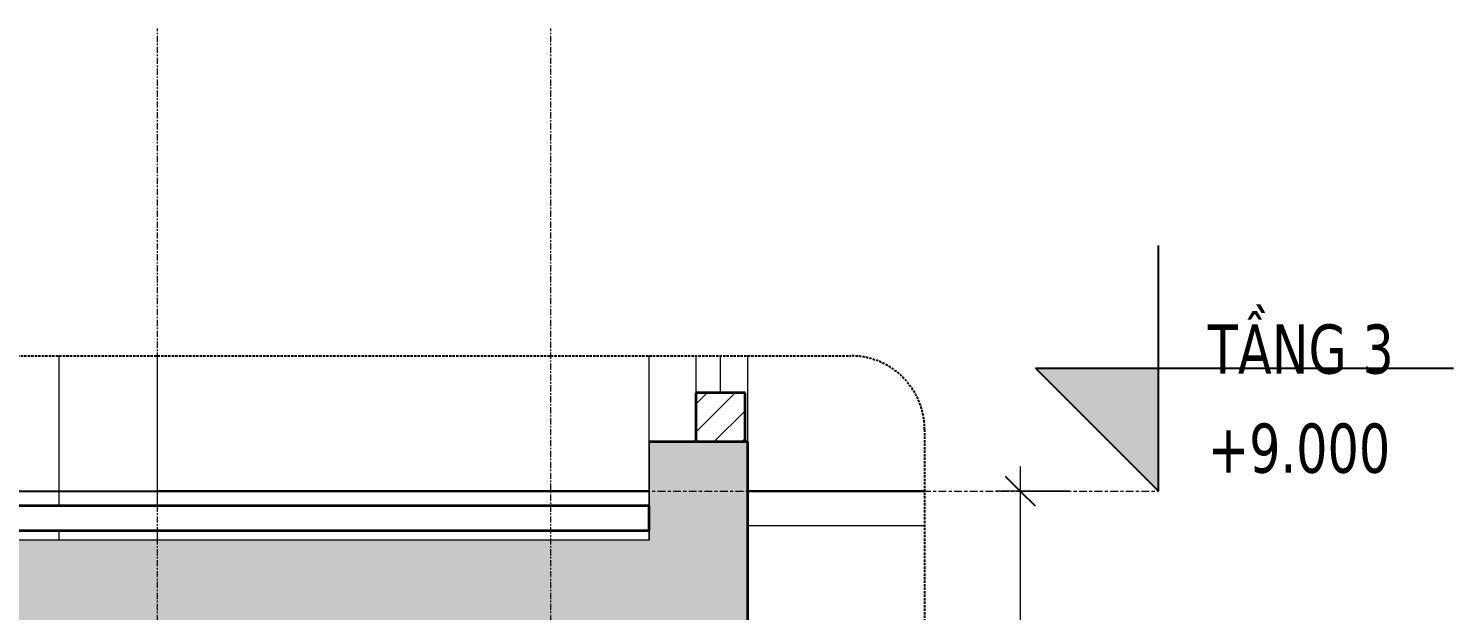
# Model space of a CAD drawing. Header units: millimetres. Extents: x 41758 to 237109, y 3795 to 78637.
# Drawn here: x 67020 to 69918, y 8757 to 9941 of the extents above; entities that cross this region are included whole.
import ezdxf

# ---------------------------------------------------------------- set-up
doc = ezdxf.new("R2010")
doc.units = ezdxf.units.MM
for name, pattern in [('Centre', [31.75, 6.35, -4.7625, 15.875, -4.7625]), ('Grid Line', [22.225, 12.7, -3.175, 3.175, -3.175]), ('Hidden', [7.14375, 4.7625, -2.38125]), ('IMPORT-CENTER _2_', [40.64, 25.4, -5.08, 5.08, -5.08])]:
    doc.linetypes.add(name, pattern=pattern)
for name, color, linetype, lineweight in [('0-4', 90, 'Continuous', 5), ('A-ANNO-DIMS', 211, 'Continuous', 9), ('A-ANNO-DIMS-50', 211, 'Continuous', 9), ('A-DETL-GENF', 92, 'Continuous', 18), ('A-DETL-GENF-4', 9, 'Continuous', 18), ('A-DETL-GENF-5', 92, 'Hidden', 25), ('A-DETL-MEDM', 33, 'Continuous', 35), ('A-DETL-THIN', 151, 'Continuous', 18), ('A-FLOR-FNSH-1', 250, 'Continuous', 35), ('A-FLOR-HRAL', 11, 'Continuous', 18), ('A-FLOR-LEVL', 51, 'Continuous', 9), ('A-FLOR-LEVL-1', 51, 'Continuous', 25), ('A-FLOR-LEVL-2', 51, 'Centre', 9), ('A-WALL', 113, 'Continuous', 18), ('A-WALL-2', 250, 'Continuous', 35), ('A-WALL-PATT-2', 111, 'Continuous', 18), ('G-IMPT', 8, 'Continuous', 18), ('G-IMPT-3', 8, 'IMPORT-CENTER _2_', 18), ('M-EQPM', 50, 'Continuous', 18), ('M-EQPM-2', 50, 'Continuous', 25), ('S-BEAM-2', 7, 'Continuous', 18), ('S-COLS', 52, 'Continuous', 18), ('S-COLS-6', 7, 'Continuous', 18), ('S-GRID-1', 1, 'Grid Line', 9)]:
    doc.layers.add(name, color=color, linetype=linetype, lineweight=lineweight)
doc.styles.add('Tahoma_B_1', font='tahomabd.ttf', dxfattribs={"width": 0.85, "height": 100})
doc.styles.add('UTM Avo', font='', dxfattribs={"width": 0.9, "height": 125})
doc.styles.get('UTM Avo').set_extended_font_data('UTM Avo')
doc.dimstyles.new('1_Dim_chi_tiet_2_5', dxfattribs={"dimscale": 304.8, "dimtxt": 124.912619, "dimasz": 0.19685, "dimexe": 0.164042, "dimexo": 0.0625, "dimgap": 0.016404, "dimtad": 1, "dimdec": 0, "dimrnd": 5, "dimzin": 0, "dimdsep": 46, "dimtxsty": 'UTM Avo', "dimblk1": 'OBLIQUE', "dimblk2": 'OBLIQUE', "dimsah": 1, "dimcen": 0.09, "dimdle": 0.164042, "dimazin": 0, "dimtfac": 1, "dimtdec": 4, "dimtix": 1, "dimtmove": 0, "dimatfit": 3, "dimfxl": 0.328084, "dimfxlon": 1, "dimtvp": 1, "dimtolj": 1, "dimtzin": 0, "dimarcsym": 2})

# ---------------------------------------------------------------- blocks, each defined once
blk = doc.blocks.new('NCV_TKTC_KET CAU_rvt-2-TKCS_CĂN HỘ LOẠI 6 - MẶT CẮT 1')
at = {"layer": 'S-BEAM-2'}
blk.add_line((45737.4, 8930), (46097.2, 8930), dxfattribs=at)
at = {"layer": 'S-COLS-6'}
for p, q in [((44336.9, 8970), (44336.9, 9275.3)), ((44536.9, 8970), (44536.9, 9275.3)), ((44336.9, 8900), (44336.9, 8920)), ((44536.9, 8900), (44536.9, 8920))]:
    blk.add_line(p, q, dxfattribs=at)
blk = doc.blocks.new('NCV_TKTC_TANG 3 - 4_rvt-3-TKCS_CĂN HỘ LOẠI 6 - MẶT CẮT 1')
at = {"layer": 'A-FLOR-FNSH-1'}
for p, q in [((45536.9, 8970), (43536.9, 8970)), ((45536.9, 8920), (45536.9, 8970)), ((43536.9, 8920), (45536.9, 8920))]:
    blk.add_line(p, q, dxfattribs=at)
blk = doc.blocks.new('Railing - 50 x 10mm-V11-TKCS_CĂN HỘ LOẠI 6 - MẶT CẮT 1')
at = {"layer": 'A-FLOR-HRAL'}
for p, q in [((45632, 9275.3), (45632, 9200)), ((45682, 9200), (45682, 9275.3))]:
    blk.add_line(p, q, dxfattribs=at)
blk = doc.blocks.new('Railing - Railing-1560038-TKCS_CĂN HỘ LOẠI 6 - MẶT CẮT 1')
blk.add_blockref('Railing - 50 x 10mm-V11-TKCS_CĂN HỘ LOẠI 6 - MẶT CẮT 1', (0, 0))
blk = doc.blocks.new('TKTC_XREF_251221_MB TANG 2-7 - TKTC_XREF_260130_MB TANG 2-5_dwg_THU NUOC - THU NUOC-444531-TKCS_MB TẦNG 1-4746810-TKCS_CĂN HỘ LOẠI 6 - MẶT CẮT 1')
at = {"layer": 'G-IMPT'}
for p, q in [((44035.4, 5600), (44185.4, 5600)), ((44185.4, 5600), (44035.4, 5600)), ((44060.4, 5600), (44160.4, 5600)), ((44160.4, 5600), (44060.4, 5600)), ((44076.3, 5600), (44070.3, 5600)), ((44070.3, 5600), (44076.3, 5600)), ((44082.7, 5600), (44088.7, 5600)), ((44088.7, 5600), (44082.7, 5600)), ((44095.2, 5600), (44101.2, 5600)), ((44101.2, 5600), (44095.2, 5600)), ((44113.6, 5600), (44107.6, 5600)), ((44107.6, 5600), (44113.6, 5600)), ((44113.6, 5600), (44107.6, 5600)), ((44107.6, 5600), (44113.6, 5600)), ((44110.4, 5600), (44110.4, 5600)), ((44110.4, 5600), (44110.4, 5600)), ((44110.4, 5600), (44110.4, 5600)), ((44110.4, 5600), (44110.4, 5600)), ((44125.6, 5600), (44119.6, 5600)), ((44119.6, 5600), (44125.6, 5600)), ((44138.1, 5600), (44132.1, 5600)), ((44132.1, 5600), (44138.1, 5600)), ((44144.4, 5600), (44150.4, 5600)), ((44150.4, 5600), (44144.4, 5600))]:
    blk.add_line(p, q, dxfattribs=at)
blk = doc.blocks.new('TKTC_XREF_251221_MB TANG 2-7 - TKTC_XREF_260130_MB TANG 2-5_dwg_$cc-V20-TKCS_CĂN HỘ LOẠI 6 - MẶT CẮT 1')
at = {"layer": 'G-IMPT-3'}
for p, q in [((45082.3, 5600), (45203.4, 5600)), ((45143.3, 5600), (45142.5, 5600))]:
    blk.add_line(p, q, dxfattribs=at)
at = {"layer": 'M-EQPM'}
for p, q in [((45143.2, 5600), (45142.6, 5600)), ((45142.6, 5600), (45142.9, 5600)), ((45142.9, 5600), (45143.2, 5600)), ((45187.9, 5600), (45187.9, 5600))]:
    blk.add_line(p, q, dxfattribs=at)
blk = doc.blocks.new('TKTC_XREF_251221_MB TANG 2-7 - TKTC_XREF_260130_MB TANG 2-5_dwg_CUM U_DN100-V21-TKCS_CĂN HỘ LOẠI 6 - MẶT CẮT 1')
at = {"layer": 'G-IMPT'}
for p, q in [((45144.4, 5600), (45091.3, 5600)), ((45091.3, 5600), (45144.4, 5600)), ((45144.4, 5600), (45097.5, 5600)), ((45097.5, 5600), (45144.4, 5600)), ((45144.4, 5600), (45144.4, 5600)), ((45195.7, 5600), (45144.4, 5600)), ((45195.7, 5600), (45144.4, 5600)), ((45195.7, 5600), (45144.4, 5600)), ((45195.7, 5600), (45144.4, 5600)), ((45197.3, 5600), (45195.7, 5600)), ((45195.7, 5600), (45197.3, 5600)), ((45197.3, 5600), (45195.7, 5600)), ((45195.7, 5600), (45197.3, 5600)), ((45201, 5600), (45197.3, 5600)), ((45197.3, 5600), (45201, 5600)), ((45197.3, 5600), (45201, 5600)), ((45197.3, 5600), (45201, 5600)), ((45201, 5600), (45197.3, 5600)), ((45197.3, 5600), (45201, 5600)), ((45197.3, 5600), (45201, 5600)), ((45197.3, 5600), (45201, 5600)), ((45201, 5600), (45201, 5600)), ((45201, 5600), (45201, 5600)), ((45201.8, 5600), (45206.1, 5600)), ((45206.1, 5600), (45201.8, 5600)), ((45201.8, 5600), (45206.1, 5600)), ((45206.1, 5600), (45201.8, 5600)), ((45206.9, 5600), (45206.1, 5600)), ((45206.1, 5600), (45206.9, 5600)), ((45206.9, 5600), (45206.1, 5600)), ((45206.1, 5600), (45206.9, 5600))]:
    blk.add_line(p, q, dxfattribs=at)
blk = doc.blocks.new('TKTC_XREF_251221_MB TANG 2-7 - TKTC_XREF_260130_MB TANG 2-5_dwg_$cc-V27-TKCS_CĂN HỘ LOẠI 6 - MẶT CẮT 1')
at = {"layer": 'G-IMPT-3'}
for p, q in [((45440.2, 5600), (45537, 5600)), ((45516.8, 5600), (45516.8, 5600))]:
    blk.add_line(p, q, dxfattribs=at)
at = {"layer": 'M-EQPM'}
for p, q in [((45516.8, 5600), (45459.9, 5600)), ((45459.9, 5600), (45537.5, 5600)), ((45537.9, 5600), (45462.7, 5600)), ((45462.7, 5600), (45516.8, 5600)), ((45516.8, 5600), (45537.9, 5600)), ((45536.9, 5600), (45516.8, 5600))]:
    blk.add_line(p, q, dxfattribs=at)
blk = doc.blocks.new('TKTC_XREF_251221_MB TANG 2-7 - TKTC_XREF_260130_MB TANG 2-5_dwg_CUM U_DN100-V28-TKCS_CĂN HỘ LOẠI 6 - MẶT CẮT 1')
at = {"layer": 'G-IMPT'}
for p, q in [((45447.1, 5600), (45445.1, 5600)), ((45445.1, 5600), (45460.5, 5600)), ((45447.1, 5600), (45449.9, 5600)), ((45458.6, 5600), (45447.1, 5600)), ((45448.5, 5600), (45457.1, 5600)), ((45537.3, 5600), (45448.8, 5600)), ((45449.9, 5600), (45455.7, 5600)), ((45450.3, 5600), (45451.2, 5600)), ((45450.3, 5600), (45455.4, 5600)), ((45451.2, 5600), (45454.4, 5600)), ((45451.2, 5600), (45454.4, 5600)), ((45451.2, 5600), (45454.4, 5600)), ((45454.4, 5600), (45455.4, 5600)), ((45455.7, 5600), (45458.6, 5600)), ((45537.4, 5600), (45456.8, 5600)), ((45456.8, 5600), (45460.8, 5600)), ((45460.5, 5600), (45458.6, 5600)), ((45537.5, 5600), (45460.8, 5600))]:
    blk.add_line(p, q, dxfattribs=at)
blk = doc.blocks.new('TKTC_XREF_251221_MB TANG 2-7 - TKTC_XREF_260130_MB TANG 2-5_dwg_THU NUOC - THU NUOC-444531-TKCS_MB TẦNG 1-V29-TKCS_CĂN HỘ LOẠI 6 - MẶT CẮT 1')
at = {"layer": 'G-IMPT'}
for p, q in [((45737.4, 5600), (45858.7, 5600)), ((45858.7, 5600), (45737.4, 5600)), ((45737.4, 5600), (45833.7, 5600)), ((45833.7, 5600), (45737.4, 5600)), ((45749.6, 5600), (45743.6, 5600)), ((45743.6, 5600), (45749.6, 5600)), ((45756, 5600), (45762, 5600)), ((45762, 5600), (45756, 5600)), ((45768.4, 5600), (45774.4, 5600)), ((45774.4, 5600), (45768.4, 5600)), ((45786.9, 5600), (45780.9, 5600)), ((45780.9, 5600), (45786.9, 5600)), ((45786.9, 5600), (45780.9, 5600)), ((45780.9, 5600), (45786.9, 5600)), ((45783.7, 5600), (45783.7, 5600)), ((45783.7, 5600), (45783.7, 5600)), ((45783.7, 5600), (45783.7, 5600)), ((45783.7, 5600), (45783.7, 5600)), ((45798.9, 5600), (45792.9, 5600)), ((45792.9, 5600), (45798.9, 5600)), ((45811.3, 5600), (45805.3, 5600)), ((45805.3, 5600), (45811.3, 5600)), ((45817.7, 5600), (45823.7, 5600)), ((45823.7, 5600), (45817.7, 5600))]:
    blk.add_line(p, q, dxfattribs=at)
blk = doc.blocks.new('TKTC_XREF_251221_MB TANG 2-7 - TKTC_XREF_260130_MB TANG 2-5_dwg_$cc-4746808-TKCS_CĂN HỘ LOẠI 6 - MẶT CẮT 1')
at = {"layer": 'G-IMPT-3'}
for p, q in [((44738.5, 5600), (44585.5, 5600)), ((44662, 5600), (44662, 5600))]:
    blk.add_line(p, q, dxfattribs=at)
at = {"layer": 'M-EQPM'}
for p, q in [((44605.2, 5600), (44605.2, 5600)), ((44662, 5600), (44649.5, 5600)), ((44649.5, 5600), (44662, 5600)), ((44662, 5600), (44716.1, 5600)), ((44716.1, 5600), (44662, 5600)), ((44662, 5600), (44674.6, 5600)), ((44674.6, 5600), (44662, 5600))]:
    blk.add_line(p, q, dxfattribs=at)
blk = doc.blocks.new('TKTC_XREF_251221_MB TANG 2-7 - TKTC_XREF_260130_MB TANG 2-5_dwg_CUM U_DN100-V30-TKCS_CĂN HỘ LOẠI 6 - MẶT CẮT 1')
at = {"layer": 'G-IMPT'}
for p, q in [((44583.1, 5600), (44584.1, 5600)), ((44584.1, 5600), (44583.1, 5600)), ((44583.1, 5600), (44584.1, 5600)), ((44584.1, 5600), (44583.1, 5600)), ((44589.5, 5600), (44584.1, 5600)), ((44584.1, 5600), (44589.5, 5600)), ((44589.5, 5600), (44584.1, 5600)), ((44584.1, 5600), (44589.5, 5600)), ((44590.5, 5600), (44590.5, 5600)), ((44590.5, 5600), (44590.5, 5600)), ((44590.5, 5600), (44595.3, 5600)), ((44595.3, 5600), (44590.5, 5600)), ((44595.3, 5600), (44590.5, 5600)), ((44595.3, 5600), (44590.5, 5600)), ((44590.5, 5600), (44595.3, 5600)), ((44595.3, 5600), (44590.5, 5600)), ((44595.3, 5600), (44590.5, 5600)), ((44595.3, 5600), (44590.5, 5600)), ((44595.3, 5600), (44597.2, 5600)), ((44597.2, 5600), (44595.3, 5600)), ((44595.3, 5600), (44597.2, 5600)), ((44597.2, 5600), (44595.3, 5600)), ((44597.2, 5600), (44662, 5600)), ((44597.2, 5600), (44662, 5600)), ((44597.2, 5600), (44662, 5600)), ((44597.2, 5600), (44662, 5600)), ((44662, 5600), (44721.3, 5600)), ((44721.3, 5600), (44662, 5600)), ((44662, 5600), (44662, 5600)), ((44662, 5600), (44729.1, 5600)), ((44729.1, 5600), (44662, 5600))]:
    blk.add_line(p, q, dxfattribs=at)
blk = doc.blocks.new('TKTC_XREF_251221_MB TANG 2-7 - TKTC_XREF_260130_MB TANG 2-5_dwg_THU NUOC - THU NUOC-444531-TKCS_MB TẦNG 1-4746804-TKCS_CĂN HỘ LOẠI 6 - MẶT CẮT 1')
at = {"layer": 'G-IMPT'}
for p, q in [((45285.4, 5600), (45435.4, 5600)), ((45435.4, 5600), (45285.4, 5600)), ((45310.4, 5600), (45410.4, 5600)), ((45410.4, 5600), (45310.4, 5600)), ((45326.3, 5600), (45320.3, 5600)), ((45320.3, 5600), (45326.3, 5600)), ((45332.7, 5600), (45338.7, 5600)), ((45338.7, 5600), (45332.7, 5600)), ((45345.2, 5600), (45351.2, 5600)), ((45351.2, 5600), (45345.2, 5600)), ((45363.6, 5600), (45357.6, 5600)), ((45357.6, 5600), (45363.6, 5600)), ((45363.6, 5600), (45357.6, 5600)), ((45357.6, 5600), (45363.6, 5600)), ((45360.4, 5600), (45360.4, 5600)), ((45360.4, 5600), (45360.4, 5600)), ((45360.4, 5600), (45360.4, 5600)), ((45360.4, 5600), (45360.4, 5600)), ((45375.6, 5600), (45369.6, 5600)), ((45369.6, 5600), (45375.6, 5600)), ((45388.1, 5600), (45382.1, 5600)), ((45382.1, 5600), (45388.1, 5600)), ((45394.4, 5600), (45400.4, 5600)), ((45400.4, 5600), (45394.4, 5600))]:
    blk.add_line(p, q, dxfattribs=at)
blk = doc.blocks.new('TKTC_XREF_251221_MB TANG 2-7 - TKTC_XREF_260130_MB TANG 2-5_dwg_$cc-4746805-TKCS_CĂN HỘ LOẠI 6 - MẶT CẮT 1')
at = {"layer": 'G-IMPT-3'}
for p, q in [((37451.6, 5600), (37298.6, 5600)), ((37375.1, 5600), (37375.1, 5600))]:
    blk.add_line(p, q, dxfattribs=at)
at = {"layer": 'M-EQPM'}
for p, q in [((37318.2, 5600), (37318.2, 5600)), ((37375.1, 5600), (37362.6, 5600)), ((37362.6, 5600), (37375.1, 5600)), ((37375.1, 5600), (37429.2, 5600)), ((37429.2, 5600), (37375.1, 5600)), ((37375.1, 5600), (37387.6, 5600)), ((37387.6, 5600), (37375.1, 5600))]:
    blk.add_line(p, q, dxfattribs=at)
blk = doc.blocks.new('TKTC_XREF_251221_MB TANG 2-7 - TKTC_XREF_260130_MB TANG 2-5_dwg_CUM U_DN100-V26-TKCS_CĂN HỘ LOẠI 6 - MẶT CẮT 1')
at = {"layer": 'G-IMPT'}
for p, q in [((37296.2, 5600), (37297.2, 5600)), ((37297.2, 5600), (37296.2, 5600)), ((37296.2, 5600), (37297.2, 5600)), ((37297.2, 5600), (37296.2, 5600)), ((37302.6, 5600), (37297.2, 5600)), ((37297.2, 5600), (37302.6, 5600)), ((37302.6, 5600), (37297.2, 5600)), ((37297.2, 5600), (37302.6, 5600)), ((37303.6, 5600), (37303.6, 5600)), ((37303.6, 5600), (37303.6, 5600)), ((37303.6, 5600), (37308.3, 5600)), ((37308.3, 5600), (37303.6, 5600)), ((37308.3, 5600), (37303.6, 5600)), ((37308.3, 5600), (37303.6, 5600)), ((37303.6, 5600), (37308.3, 5600)), ((37308.3, 5600), (37303.6, 5600)), ((37308.3, 5600), (37303.6, 5600)), ((37308.3, 5600), (37303.6, 5600)), ((37308.3, 5600), (37310.3, 5600)), ((37310.3, 5600), (37308.3, 5600)), ((37308.3, 5600), (37310.3, 5600)), ((37310.3, 5600), (37308.3, 5600)), ((37310.3, 5600), (37375.1, 5600)), ((37310.3, 5600), (37375.1, 5600)), ((37310.3, 5600), (37375.1, 5600)), ((37310.3, 5600), (37375.1, 5600)), ((37375.1, 5600), (37434.4, 5600)), ((37434.4, 5600), (37375.1, 5600)), ((37375.1, 5600), (37375.1, 5600)), ((37375.1, 5600), (37442.2, 5600)), ((37442.2, 5600), (37375.1, 5600))]:
    blk.add_line(p, q, dxfattribs=at)
blk = doc.blocks.new('TKTC_XREF_251221_MB TANG 2-7 - TKTC_XREF_260130_MB TANG 2-5_dwg_THU NUOC - THU NUOC-444531-TKCS_MB TẦNG 1-V31-TKCS_CĂN HỘ LOẠI 6 - MẶT CẮT 1')
at = {"layer": 'G-IMPT'}
for p, q in [((45389.5, 5600), (45537, 5600)), ((45537, 5600), (45389.5, 5600)), ((45414.5, 5600), (45514.5, 5600)), ((45514.5, 5600), (45414.5, 5600)), ((45430.4, 5600), (45424.4, 5600)), ((45424.4, 5600), (45430.4, 5600)), ((45436.8, 5600), (45442.8, 5600)), ((45442.8, 5600), (45436.8, 5600)), ((45449.3, 5600), (45455.3, 5600)), ((45455.3, 5600), (45449.3, 5600)), ((45467.7, 5600), (45461.7, 5600)), ((45461.7, 5600), (45467.7, 5600)), ((45467.7, 5600), (45461.7, 5600)), ((45461.7, 5600), (45467.7, 5600)), ((45464.5, 5600), (45464.5, 5600)), ((45464.5, 5600), (45464.5, 5600)), ((45464.5, 5600), (45464.5, 5600)), ((45464.5, 5600), (45464.5, 5600)), ((45479.7, 5600), (45473.7, 5600)), ((45473.7, 5600), (45479.7, 5600)), ((45492.2, 5600), (45486.2, 5600)), ((45486.2, 5600), (45492.2, 5600)), ((45498.5, 5600), (45504.5, 5600)), ((45504.5, 5600), (45498.5, 5600))]:
    blk.add_line(p, q, dxfattribs=at)
blk = doc.blocks.new('TKTC_XREF_251221_MB TANG 2-7 - TKTC_XREF_260130_MB TANG 2-5_dwg_$cc-V32-TKCS_CĂN HỘ LOẠI 6 - MẶT CẮT 1')
at = {"layer": 'G-IMPT-3'}
for p, q in [((45383.3, 5600), (45504.4, 5600)), ((45444.3, 5600), (45443.5, 5600))]:
    blk.add_line(p, q, dxfattribs=at)
at = {"layer": 'M-EQPM'}
for p, q in [((45444.2, 5600), (45443.6, 5600)), ((45443.6, 5600), (45443.9, 5600)), ((45443.9, 5600), (45444.2, 5600)), ((45488.9, 5600), (45488.9, 5600))]:
    blk.add_line(p, q, dxfattribs=at)
blk = doc.blocks.new('TKTC_XREF_251221_MB TANG 2-7 - TKTC_XREF_260130_MB TANG 2-5_dwg_CUM U_DN100-V33-TKCS_CĂN HỘ LOẠI 6 - MẶT CẮT 1')
at = {"layer": 'G-IMPT'}
for p, q in [((45446.1, 5600), (45445.5, 5600)), ((45446.1, 5600), (45445.5, 5600)), ((45446.1, 5600), (45445.5, 5600)), ((45496.8, 5600), (45445.5, 5600)), ((45497.5, 5600), (45446.1, 5600)), ((45498.3, 5600), (45502.1, 5600)), ((45498.3, 5600), (45502.1, 5600)), ((45498.9, 5600), (45502.7, 5600)), ((45499, 5600), (45502.8, 5600)), ((45502.1, 5600), (45502.1, 5600)), ((45502.1, 5600), (45502.1, 5600)), ((45502.1, 5600), (45502.1, 5600)), ((45502.7, 5600), (45502.7, 5600)), ((45502.7, 5600), (45502.8, 5600)), ((45502.8, 5600), (45502.8, 5600)), ((45502.9, 5600), (45502.9, 5600)), ((45503.5, 5600), (45503.5, 5600)), ((45504.4, 5600), (45504.4, 5600)), ((45505, 5600), (45505.1, 5600)), ((45505.9, 5600), (45505.9, 5600)), ((45506.6, 5600), (45506.6, 5600)), ((45507.9, 5600), (45507.2, 5600)), ((45507.2, 5600), (45507.9, 5600)), ((45508.6, 5600), (45507.8, 5600)), ((45507.8, 5600), (45508.5, 5600)), ((45507.9, 5600), (45507.9, 5600)), ((45508.5, 5600), (45508.6, 5600))]:
    blk.add_line(p, q, dxfattribs=at)
at = {"layer": 'G-IMPT', "flags": 128}
for points in [[(45496.8, 5600), (45445.5, 5600), (45445.5, 5600)], [(45497.4, 5600), (45446.1, 5600), (45446.1, 5600)], [(45498.3, 5600), (45498.3, 5600), (45496.8, 5600), (45496.8, 5600), (45498.4, 5600), (45498.4, 5600)], [(45498.9, 5600), (45498.9, 5600), (45497.4, 5600), (45497.5, 5600), (45499, 5600), (45499, 5600)], [(45502.1, 5600), (45498.4, 5600), (45498.3, 5600), (45502.1, 5600)], [(45502.8, 5600), (45499, 5600), (45498.9, 5600), (45502.7, 5600)], [(45502.9, 5600), (45507.2, 5600), (45507.2, 5600), (45502.9, 5600)], [(45503.5, 5600), (45507.8, 5600), (45507.8, 5600), (45503.5, 5600)]]:
    blk.add_lwpolyline(points, dxfattribs=at)
blk = doc.blocks.new('TKTC_XREF_251221_MB TANG 2-7 - TKTC_XREF_260130_MB TANG 2-5_dwg_FD-4746794-TKCS_CĂN HỘ LOẠI 6 - MẶT CẮT 1')
at = {"layer": 'G-IMPT'}
for p, q in [((45210.7, 5600), (45060.7, 5600)), ((45060.7, 5600), (45210.7, 5600)), ((45135.7, 5600), (45135.7, 5600))]:
    blk.add_line(p, q, dxfattribs=at)
at = {"layer": 'M-EQPM'}
for p, q in [((45082.4, 5600), (45189, 5600)), ((45098, 5600), (45173.4, 5600)), ((45098, 5600), (45173.4, 5600))]:
    blk.add_line(p, q, dxfattribs=at)
blk = doc.blocks.new('TKTC_XREF_251221_MB TANG 2-7 - TKTC_XREF_260130_MB TANG 2-5_dwg_FD-4746809-TKCS_CĂN HỘ LOẠI 6 - MẶT CẮT 1')
at = {"layer": 'G-IMPT'}
for p, q in [((45210.7, 5600), (45060.7, 5600)), ((45060.7, 5600), (45210.7, 5600)), ((45135.7, 5600), (45135.7, 5600))]:
    blk.add_line(p, q, dxfattribs=at)
at = {"layer": 'M-EQPM'}
for p, q in [((45082.4, 5600), (45189, 5600)), ((45098, 5600), (45173.4, 5600)), ((45098, 5600), (45173.4, 5600))]:
    blk.add_line(p, q, dxfattribs=at)
blk = doc.blocks.new('TKTC_XREF_251221_MB TANG 2-7 - TKTC_XREF_260130_MB TANG 2-5_dwg_$cc-V34-TKCS_CĂN HỘ LOẠI 6 - MẶT CẮT 1')
at = {"layer": 'G-IMPT-3'}
for p, q in [((45355.8, 5600), (45508.8, 5600)), ((45432, 5600), (45432.6, 5600))]:
    blk.add_line(p, q, dxfattribs=at)
at = {"layer": 'M-EQPM'}
for p, q in [((45432.3, 5600), (45432.1, 5600)), ((45432.1, 5600), (45432.5, 5600)), ((45432.5, 5600), (45432.3, 5600)), ((45489.1, 5600), (45489.1, 5600))]:
    blk.add_line(p, q, dxfattribs=at)
blk = doc.blocks.new('TKTC_XREF_251221_MB TANG 2-7 - TKTC_XREF_260130_MB TANG 2-5_dwg_CUM U_DN100-V35-TKCS_CĂN HỘ LOẠI 6 - MẶT CẮT 1')
at = {"layer": 'G-IMPT'}
for p, q in [((45432.5, 5600), (45432.1, 5600)), ((45432.5, 5600), (45432.1, 5600)), ((45432.5, 5600), (45432.1, 5600)), ((45496.9, 5600), (45432.1, 5600)), ((45497.4, 5600), (45432.5, 5600)), ((45498.8, 5600), (45503.6, 5600)), ((45498.8, 5600), (45503.6, 5600)), ((45499.3, 5600), (45504, 5600)), ((45499.3, 5600), (45504.1, 5600)), ((45503.6, 5600), (45503.6, 5600)), ((45503.6, 5600), (45503.6, 5600)), ((45503.6, 5600), (45503.6, 5600)), ((45504, 5600), (45504, 5600)), ((45504, 5600), (45504.1, 5600)), ((45504.1, 5600), (45504.1, 5600)), ((45504.6, 5600), (45504.6, 5600)), ((45505, 5600), (45505, 5600)), ((45506.5, 5600), (45506.5, 5600)), ((45507, 5600), (45507, 5600)), ((45508.4, 5600), (45508.4, 5600)), ((45508.9, 5600), (45508.9, 5600)), ((45511, 5600), (45510, 5600)), ((45510, 5600), (45510.9, 5600)), ((45511.4, 5600), (45510.4, 5600)), ((45510.4, 5600), (45511.4, 5600)), ((45510.9, 5600), (45511, 5600)), ((45511.4, 5600), (45511.4, 5600))]:
    blk.add_line(p, q, dxfattribs=at)
at = {"layer": 'G-IMPT', "flags": 128}
for points in [[(45496.9, 5600), (45432.1, 5600), (45432.1, 5600)], [(45497.3, 5600), (45432.5, 5600), (45432.5, 5600)], [(45498.8, 5600), (45498.8, 5600), (45496.9, 5600), (45496.9, 5600), (45498.9, 5600), (45498.8, 5600)], [(45499.2, 5600), (45499.2, 5600), (45497.3, 5600), (45497.4, 5600), (45499.3, 5600), (45499.3, 5600)], [(45503.6, 5600), (45498.8, 5600), (45498.8, 5600), (45503.6, 5600)], [(45504.1, 5600), (45499.3, 5600), (45499.2, 5600), (45504, 5600)], [(45504.6, 5600), (45510, 5600), (45510, 5600), (45504.6, 5600)], [(45505, 5600), (45510.4, 5600), (45510.4, 5600), (45505, 5600)]]:
    blk.add_lwpolyline(points, dxfattribs=at)
blk = doc.blocks.new('TKTC_XREF_251221_MB TANG 2-7 - TKTC_XREF_260130_MB TANG 2-5_dwg_$cc-V36-TKCS_CĂN HỘ LOẠI 6 - MẶT CẮT 1')
at = {"layer": 'G-IMPT-3'}
blk.add_line((45383.2, 5600), (45504.3, 5600), dxfattribs=at)
at = {"layer": 'M-EQPM'}
for p, q in [((45443.8, 5600), (45401, 5600)), ((45401, 5600), (45443.8, 5600)), ((45443.8, 5600), (45433.9, 5600)), ((45433.9, 5600), (45443.8, 5600)), ((45443.8, 5600), (45453.7, 5600)), ((45453.7, 5600), (45443.8, 5600)), ((45488.8, 5600), (45488.8, 5600))]:
    blk.add_line(p, q, dxfattribs=at)
blk = doc.blocks.new('TKTC_XREF_251221_MB TANG 2-7 - TKTC_XREF_251221_MB TANG 2-7-V37-TKCS_CĂN HỘ LOẠI 6 - MẶT CẮT 1')
at = {"layer": 'M-EQPM'}
for p, q in [((44585.1, 9000), (44535.3, 9000)), ((44535.3, 9000), (44585.1, 9000)), ((44586.8, 9000), (44537.1, 9000)), ((44537.1, 9000), (44586.8, 9000)), ((44587, 9000), (44537.2, 9000)), ((44537.2, 9000), (44587, 9000)), ((44587.5, 9000), (44537.7, 9000)), ((44537.7, 9000), (44587.5, 9000)), ((44587.9, 9000), (44538.2, 9000)), ((44538.2, 9000), (44587.9, 9000)), ((44597, 9000), (44547.2, 9000)), ((44547.2, 9000), (44597, 9000)), ((44734.9, 9000), (44585.2, 9000)), ((44585.2, 9000), (44734.9, 9000)), ((44736.6, 9000), (44587, 9000)), ((44587, 9000), (44736.6, 9000)), ((44736.8, 9000), (44587.1, 9000)), ((44587.1, 9000), (44736.8, 9000)), ((44737.3, 9000), (44587.6, 9000)), ((44587.6, 9000), (44737.3, 9000)), ((44737.7, 9000), (44588, 9000)), ((44588, 9000), (44737.7, 9000)), ((44746.8, 9000), (44597.1, 9000)), ((44597.1, 9000), (44746.8, 9000)), ((45195.7, 9000), (45085.8, 9000)), ((45085.8, 9000), (45195.7, 9000)), ((45235.7, 9000), (45195.7, 9000)), ((45195.7, 9000), (45235.7, 9000)), ((45346.9, 9000), (45496.8, 9000)), ((45496.8, 9000), (45346.9, 9000)), ((45347.1, 9000), (45497, 9000)), ((45497, 9000), (45347.1, 9000)), ((45445, 9000), (45445.3, 9000)), ((45537, 9000), (45445, 9000)), ((45537, 9000), (45445.2, 9000)), ((45445.2, 9000), (45537, 9000)), ((45445.3, 9000), (45537, 9000)), ((45496.8, 9000), (45536.9, 9000)), ((45536.9, 9000), (45496.8, 9000)), ((45497, 9000), (45536.9, 9000)), ((45536.9, 9000), (45497, 9000))]:
    blk.add_line(p, q, dxfattribs=at)
at = {"layer": 'M-EQPM-2'}
for p, q in [((35057.4, 9000), (45537, 9000)), ((44539, 9000), (45537, 9000)), ((45537, 9000), (44539, 9000)), ((44539, 9000), (45537, 9000)), ((45537, 9000), (44539, 9000)), ((44539, 9000), (45537, 9000)), ((45537, 9000), (44539, 9000)), ((44539, 9000), (45537, 9000)), ((45537, 9000), (44539, 9000)), ((44539, 9000), (45537, 9000)), ((45537, 9000), (44539, 9000)), ((44539, 9000), (45537, 9000)), ((45537, 9000), (44539, 9000)), ((45737.4, 9000), (46097.2, 9000)), ((45739, 9000), (45737.4, 9000)), ((45737.4, 9000), (45739, 9000)), ((45739, 9000), (45737.4, 9000)), ((45737.4, 9000), (45739, 9000)), ((45739, 9000), (45737.4, 9000)), ((45737.4, 9000), (45739, 9000)), ((45739, 9000), (45737.4, 9000)), ((45737.4, 9000), (45739, 9000)), ((45739, 9000), (45737.4, 9000)), ((45737.4, 9000), (45739, 9000)), ((45738.6, 9000), (45737.4, 9000)), ((46097.2, 9000), (45738.6, 9000))]:
    blk.add_line(p, q, dxfattribs=at)
for name, p in [('TKTC_XREF_251221_MB TANG 2-7 - TKTC_XREF_260130_MB TANG 2-5_dwg_CUM U_DN100-V30-TKCS_CĂN HỘ LOẠI 6 - MẶT CẮT 1', (-11.9, 3400)), ('TKTC_XREF_251221_MB TANG 2-7 - TKTC_XREF_260130_MB TANG 2-5_dwg_CUM U_DN100-V30-TKCS_CĂN HỘ LOẠI 6 - MẶT CẮT 1', (-10.2, 3400)), ('TKTC_XREF_251221_MB TANG 2-7 - TKTC_XREF_260130_MB TANG 2-5_dwg_CUM U_DN100-V26-TKCS_CĂN HỘ LOẠI 6 - MẶT CẮT 1', (7276.9, 3400)), ('TKTC_XREF_251221_MB TANG 2-7 - TKTC_XREF_260130_MB TANG 2-5_dwg_$cc-4746808-TKCS_CĂN HỘ LOẠI 6 - MẶT CẮT 1', (-11.9, 3400)), ('TKTC_XREF_251221_MB TANG 2-7 - TKTC_XREF_260130_MB TANG 2-5_dwg_CUM U_DN100-V26-TKCS_CĂN HỘ LOẠI 6 - MẶT CẮT 1', (7277.4, 3400)), ('TKTC_XREF_251221_MB TANG 2-7 - TKTC_XREF_260130_MB TANG 2-5_dwg_CUM U_DN100-V26-TKCS_CĂN HỘ LOẠI 6 - MẶT CẮT 1', (7277.8, 3400)), ('TKTC_XREF_251221_MB TANG 2-7 - TKTC_XREF_260130_MB TANG 2-5_dwg_$cc-4746808-TKCS_CĂN HỘ LOẠI 6 - MẶT CẮT 1', (-10.2, 3400)), ('TKTC_XREF_251221_MB TANG 2-7 - TKTC_XREF_260130_MB TANG 2-5_dwg_$cc-4746805-TKCS_CĂN HỘ LOẠI 6 - MẶT CẮT 1', (7276.9, 3400)), ('TKTC_XREF_251221_MB TANG 2-7 - TKTC_XREF_260130_MB TANG 2-5_dwg_$cc-4746805-TKCS_CĂN HỘ LOẠI 6 - MẶT CẮT 1', (7277.4, 3400)), ('TKTC_XREF_251221_MB TANG 2-7 - TKTC_XREF_260130_MB TANG 2-5_dwg_$cc-4746805-TKCS_CĂN HỘ LOẠI 6 - MẶT CẮT 1', (7277.8, 3400)), ('TKTC_XREF_251221_MB TANG 2-7 - TKTC_XREF_260130_MB TANG 2-5_dwg_CUM U_DN100-V30-TKCS_CĂN HỘ LOẠI 6 - MẶT CẮT 1', (0, 3400)), ('TKTC_XREF_251221_MB TANG 2-7 - TKTC_XREF_260130_MB TANG 2-5_dwg_$cc-4746808-TKCS_CĂN HỘ LOẠI 6 - MẶT CẮT 1', (0, 3400)), ('TKTC_XREF_251221_MB TANG 2-7 - TKTC_XREF_260130_MB TANG 2-5_dwg_THU NUOC - THU NUOC-444531-TKCS_MB TẦNG 1-4746810-TKCS_CĂN HỘ LOẠI 6 - MẶT CẮT 1', (823.3, 3400)), ('TKTC_XREF_251221_MB TANG 2-7 - TKTC_XREF_260130_MB TANG 2-5_dwg_FD-4746794-TKCS_CĂN HỘ LOẠI 6 - MẶT CẮT 1', (0, 3400)), ('TKTC_XREF_251221_MB TANG 2-7 - TKTC_XREF_260130_MB TANG 2-5_dwg_FD-4746809-TKCS_CĂN HỘ LOẠI 6 - MẶT CẮT 1', (0, 3400)), ('TKTC_XREF_251221_MB TANG 2-7 - TKTC_XREF_260130_MB TANG 2-5_dwg_$cc-V20-TKCS_CĂN HỘ LOẠI 6 - MẶT CẮT 1', (0, 3400)), ('TKTC_XREF_251221_MB TANG 2-7 - TKTC_XREF_260130_MB TANG 2-5_dwg_CUM U_DN100-V21-TKCS_CĂN HỘ LOẠI 6 - MẶT CẮT 1', (0, 3400)), ('TKTC_XREF_251221_MB TANG 2-7 - TKTC_XREF_260130_MB TANG 2-5_dwg_THU NUOC - THU NUOC-444531-TKCS_MB TẦNG 1-4746804-TKCS_CĂN HỘ LOẠI 6 - MẶT CẮT 1', (-0.3, 3400)), ('TKTC_XREF_251221_MB TANG 2-7 - TKTC_XREF_260130_MB TANG 2-5_dwg_THU NUOC - THU NUOC-444531-TKCS_MB TẦNG 1-4746804-TKCS_CĂN HỘ LOẠI 6 - MẶT CẮT 1', (0, 3400)), ('TKTC_XREF_251221_MB TANG 2-7 - TKTC_XREF_260130_MB TANG 2-5_dwg_THU NUOC - THU NUOC-444531-TKCS_MB TẦNG 1-4746804-TKCS_CĂN HỘ LOẠI 6 - MẶT CẮT 1', (0, 3400)), ('TKTC_XREF_251221_MB TANG 2-7 - TKTC_XREF_260130_MB TANG 2-5_dwg_THU NUOC - THU NUOC-444531-TKCS_MB TẦNG 1-4746810-TKCS_CĂN HỘ LOẠI 6 - MẶT CẮT 1', (1250, 3400)), ('TKTC_XREF_251221_MB TANG 2-7 - TKTC_XREF_260130_MB TANG 2-5_dwg_THU NUOC - THU NUOC-444531-TKCS_MB TẦNG 1-4746810-TKCS_CĂN HỘ LOẠI 6 - MẶT CẮT 1', (1250, 3400)), ('TKTC_XREF_251221_MB TANG 2-7 - TKTC_XREF_260130_MB TANG 2-5_dwg_$cc-V34-TKCS_CĂN HỘ LOẠI 6 - MẶT CẮT 1', (0, 3400)), ('TKTC_XREF_251221_MB TANG 2-7 - TKTC_XREF_260130_MB TANG 2-5_dwg_$cc-V36-TKCS_CĂN HỘ LOẠI 6 - MẶT CẮT 1', (0, 3400)), ('TKTC_XREF_251221_MB TANG 2-7 - TKTC_XREF_260130_MB TANG 2-5_dwg_$cc-V32-TKCS_CĂN HỘ LOẠI 6 - MẶT CẮT 1', (0, 3400)), ('TKTC_XREF_251221_MB TANG 2-7 - TKTC_XREF_260130_MB TANG 2-5_dwg_THU NUOC - THU NUOC-444531-TKCS_MB TẦNG 1-V31-TKCS_CĂN HỘ LOẠI 6 - MẶT CẮT 1', (0, 3400)), ('TKTC_XREF_251221_MB TANG 2-7 - TKTC_XREF_260130_MB TANG 2-5_dwg_CUM U_DN100-V21-TKCS_CĂN HỘ LOẠI 6 - MẶT CẮT 1', (301.3, 3400)), ('TKTC_XREF_251221_MB TANG 2-7 - TKTC_XREF_260130_MB TANG 2-5_dwg_CUM U_DN100-V35-TKCS_CĂN HỘ LOẠI 6 - MẶT CẮT 1', (0, 3400)), ('TKTC_XREF_251221_MB TANG 2-7 - TKTC_XREF_260130_MB TANG 2-5_dwg_$cc-V27-TKCS_CĂN HỘ LOẠI 6 - MẶT CẮT 1', (0, 3400)), ('TKTC_XREF_251221_MB TANG 2-7 - TKTC_XREF_260130_MB TANG 2-5_dwg_CUM U_DN100-V28-TKCS_CĂN HỘ LOẠI 6 - MẶT CẮT 1', (0, 3400)), ('TKTC_XREF_251221_MB TANG 2-7 - TKTC_XREF_260130_MB TANG 2-5_dwg_CUM U_DN100-V33-TKCS_CĂN HỘ LOẠI 6 - MẶT CẮT 1', (0, 3400)), ('TKTC_XREF_251221_MB TANG 2-7 - TKTC_XREF_260130_MB TANG 2-5_dwg_THU NUOC - THU NUOC-444531-TKCS_MB TẦNG 1-V29-TKCS_CĂN HỘ LOẠI 6 - MẶT CẮT 1', (0, 3400))]:
    blk.add_blockref(name, p)
at = {"extrusion": (0, 0, -1)}
for name in ['TKTC_XREF_251221_MB TANG 2-7 - TKTC_XREF_260130_MB TANG 2-5_dwg_$cc-4746805-TKCS_CĂN HỘ LOẠI 6 - MẶT CẮT 1', 'TKTC_XREF_251221_MB TANG 2-7 - TKTC_XREF_260130_MB TANG 2-5_dwg_CUM U_DN100-V26-TKCS_CĂN HỘ LOẠI 6 - MẶT CẮT 1']:
    blk.add_blockref(name, (-82807.1, 3400), dxfattribs=at)
blk = doc.blocks.new('BORDER VIEW - BORDER VIEW-2596443-TKCS_CĂN HỘ LOẠI 6 - MẶT CẮT 1')
at = {"layer": 'A-DETL-GENF-5'}
for p, q in [((35207.4, 9275.3), (45947.2, 9275.3)), ((46097.2, 9125.3), (46097.2, 5110))]:
    blk.add_line(p, q, dxfattribs=at)
blk.add_arc((45947.2, 9125.3), 150, 0, 90, dxfattribs=at)
blk = doc.blocks.new('Level - CAO ĐỘ LEVEL-350587-TKCS_CĂN HỘ LOẠI 6 - MẶT CẮT 1')
at = {"layer": 'A-FLOR-LEVL'}
blk.add_hatch(color=256, dxfattribs=at).paths.add_polyline_path([(46573, 5850), (46573, 5600), (46323, 5850)])
at = {"layer": 'A-FLOR-LEVL-1'}
for p, q in [((46573, 5600), (46573, 6100)), ((46323, 5850), (46573, 5600)), ((46323, 5850), (47173, 5850))]:
    blk.add_line(p, q, dxfattribs=at)
blk = doc.blocks.new('DIMBLOCK70-TKCS_CĂN HỘ LOẠI 6 - MẶT CẮT 1')
at = {"layer": 'A-ANNO-DIMS-50'}
for p, q in [((69036.9, 9050), (69036.9, 5550)), ((69136.9, 9000), (68986.9, 9000)), ((69036.9, 9000), (69136.9, 9000)), ((69136.9, 5600), (68986.9, 5600)), ((69036.9, 5600), (69136.9, 5600))]:
    blk.add_line(p, q, dxfattribs=at)
at = {"layer": 'A-ANNO-DIMS-50', "lineweight": 25}
for p, q in [((69036.9, 9000), (69006.9, 9030)), ((69036.9, 9000), (69066.9, 8970)), ((69036.9, 5600), (69006.9, 5630)), ((69036.9, 5600), (69066.9, 5570))]:
    blk.add_line(p, q, dxfattribs=at)
at = {"layer": 'A-ANNO-DIMS-50', "color": 0, "insert": (68874.5, 7128.8), "char_height": 125, "width": 410.824, "attachment_point": 1, "rotation": 90, "line_spacing_factor": 1.110334, "style": 'UTM Avo'}
blk.add_mtext('3400', dxfattribs=at)
blk = doc.blocks.new('_Oblique')
at = {"color": 0, "linetype": 'ByBlock', "lineweight": -2}
blk.add_line((-0.5, -0.5), (0.5, 0.5), dxfattribs=at)

msp = doc.modelspace()

# ---------------------------------------------------------------- hatches: boundary and pattern name
at = {"layer": 'A-DETL-GENF-4'}
h = msp.add_hatch(dxfattribs=at)
h.set_pattern_fill('FP_4', color=256, style=0, pattern_type=2)
h.set_pattern_definition([(50, (63535.37, 15875), (364.368, -31.878), [38.1, -419.1]), (355, (63535.37, 15875), (-70.486, 382.113), [30.48, -335.28]), (100.451, (63565.73, 15872.34), (293.885, 350.233), [32.38, -356.18]), (46.184, (63535.37, 15976.6), (542.158, -84.086), [57.15, -628.65]), (96.636, (63580.55, 15969.6), (474.805, 494.855), [48.57, -534.27]), (351.184, (63535.37, 15976.6), (474.81, 494.85), [45.72, -502.92]), (21, (63586.17, 15951.2), (303.228, -204.53), [38.1, -419.1]), (326, (63586.17, 15951.2), (123.604, 368.376), [30.48, -335.28]), (71.451, (63611.43, 15934.16), (426.834, 163.843), [32.38, -356.18]), (37.5, (63535.37, 15875), (6.1766, 169.1102), [3.353, -327.863, 3.353, -337.007, -336.55]), (37.5, (63535.37, 15875), (6.1766, 169.1102), [-671.576, 3.353, -333.197]), (7.5, (63535.37, 15875), (133.639, 200.3615), [3.353, -190.703, 3.353, -320.243, -128.27]), (7.5, (63535.37, 15875), (133.639, 200.3615), [-517.652, 3.353, -124.917]), (327.5, (63422.08, 15875), (271.1818, -11.4584), [3.353, -123.647, 3.353, -392.887, -525.78]), (327.5, (63422.08, 15875), (271.1818, -11.4584), [-523.24, 3.353, -522.427]), (317.5, (63371.28, 15875), (296.2585, 50.853), [3.353, -161.747, 3.353, -259.791, -373.38]), (317.5, (63371.28, 15875), (296.2585, 50.853), [-428.244, 3.353, -370.027]), (45, (63535.37, 15875), (-125.7236, 125.7236), []), (45, (63535.37, 16065.5), (-125.7236, 125.7236), [])])
h.paths.add_polyline_path([(62980.8, 8350), (62980.8, 8785), (66282.1, 8785), (66282.1, 8735), (66980.4, 8735), (66980.4, 8350), (67282.1, 8350), (67282.1, 8735), (68282.5, 8735), (68282.5, 8500), (68482.5, 8500), (68482.1, 9100), (68282.1, 9100), (68282.1, 8900), (66282.1, 8900), (66282.1, 8950), (57802.5, 8950), (57802.5, 8750), (58280.4, 8750), (58280.4, 8500), (58480.4, 8500), (58480.4, 8785), (62680.8, 8785), (62680.8, 8350), (62980.8, 8350)])
at = {"layer": 'A-WALL-PATT-2'}
h = msp.add_hatch(dxfattribs=at)
h.set_pattern_fill('FP_3', color=256, style=0, pattern_type=2)
h.set_pattern_definition([(45, (63535.365, 15875), (-28.28427, 28.28427), [])])
h.paths.add_polyline_path([(68477.1, 9100), (68477.1, 9200), (68377.1, 9200), (68377.1, 9100), (68427.1, 9100)])

# ---------------------------------------------------------------- linework, layer by layer
at = {"layer": 'A-DETL-MEDM'}
for p, q in [((68482.5, 9100), (68282.1, 9100)), ((68482.5, 8500), (68482.5, 9100))]:
    msp.add_line(p, q, dxfattribs=at)
at = {"layer": 'A-DETL-THIN'}
for p, q in [((68282.1, 9100), (68282.1, 8900)), ((68282.1, 8900), (66282.1, 8900))]:
    msp.add_line(p, q, dxfattribs=at)
at = {"layer": 'A-FLOR-LEVL-2'}
msp.add_line((57239, 9000), (69318.1, 9000), dxfattribs=at)
at = {"layer": 'A-WALL'}
for p, q in [((68482.5, 9000), (68842.3, 9000)), ((68842.3, 9000), (68482.5, 9000))]:
    msp.add_line(p, q, dxfattribs=at)
at = {"layer": 'A-WALL-2'}
for p, q in [((68377.1, 9200), (68377.1, 9100)), ((68477.1, 9200), (68377.1, 9200)), ((68477.1, 9100), (68477.1, 9200))]:
    msp.add_line(p, q, dxfattribs=at)
at = {"layer": 'S-COLS'}
for p, q in [((68282.1, 8970), (68282.1, 9275.3)), ((68482.1, 9275.3), (68482.1, 9100)), ((68282.1, 8900), (68282.1, 8920))]:
    msp.add_line(p, q, dxfattribs=at)
at = {"layer": 'S-GRID-1'}
for p, q in [((67282.1, 8691.4), (67282.1, 9941.4)), ((68082.1, 8691.4), (68082.1, 9941.4))]:
    msp.add_line(p, q, dxfattribs=at)

# ---------------------------------------------------------------- block references
at = {"layer": '0-4'}
for name in ['NCV_TKTC_KET CAU_rvt-2-TKCS_CĂN HỘ LOẠI 6 - MẶT CẮT 1', 'NCV_TKTC_TANG 3 - 4_rvt-3-TKCS_CĂN HỘ LOẠI 6 - MẶT CẮT 1']:
    msp.add_blockref(name, (22745.1, 0), dxfattribs=at)
at = {"layer": 'A-DETL-GENF'}
msp.add_blockref('BORDER VIEW - BORDER VIEW-2596443-TKCS_CĂN HỘ LOẠI 6 - MẶT CẮT 1', (22745.1, 0), dxfattribs=at)
at = {"layer": 'A-FLOR-HRAL'}
msp.add_blockref('Railing - Railing-1560038-TKCS_CĂN HỘ LOẠI 6 - MẶT CẮT 1', (22745.1, 0), dxfattribs=at)
at = {"layer": 'A-FLOR-LEVL-1'}
msp.add_blockref('Level - CAO ĐỘ LEVEL-350587-TKCS_CĂN HỘ LOẠI 6 - MẶT CẮT 1', (22745.1, 3400), dxfattribs=at)
at = {"layer": 'M-EQPM'}
msp.add_blockref('TKTC_XREF_251221_MB TANG 2-7 - TKTC_XREF_251221_MB TANG 2-7-V37-TKCS_CĂN HỘ LOẠI 6 - MẶT CẮT 1', (22745.1, 0), dxfattribs=at)

# ---------------------------------------------------------------- texts
at = {"layer": 'A-FLOR-LEVL', "char_height": 100, "line_spacing_factor": 0.996129, "style": 'Tahoma_B_1'}
for s, insert, width, attachment_point in [('\\pt510,1020,1530,2040,2550,3060,3570,4080,4590,5100,5610,6120,6630,7140,7650,8160,8670,9180,9690,10200,10710,11220,11730,12240,12750,13260,13770,14280,14790,15300,15810,16320;TẦNG 3', (69418.4, 9237.2), 452.625, 7), ('\\pt212.5,425,637.5,850,1062.5,1275,1487.5,1700,1912.5,2125,2337.5,2550,2762.5,2975,3187.5,3400,3612.5,3825,4037.5,4250,4462.5,4675,4887.5,5100,5312.5,5525,5737.5,5950,6162.5,6375,6587.5,6800;+9.000', (69418.4, 9137.5), 441.575, 1)]:
    msp.add_mtext(s, dxfattribs=dict(at, insert=insert, width=width, attachment_point=attachment_point))

# ---------------------------------------------------------------- dimensions: what is measured, and where the dimension line sits
at = {"layer": 'A-ANNO-DIMS'}
dim = msp.add_linear_dim(base=(69036.9, 5600), p1=(69136.9, 9000), p2=(69136.9, 5600), angle=90, dimstyle='1_Dim_chi_tiet_2_5', override={"dimpost": '<>', "dimfxl": 3400}, dxfattribs=at)
dim.commit()
dim.dimension.update_dxf_attribs({"geometry": 'DIMBLOCK70-TKCS_CĂN HỘ LOẠI 6 - MẶT CẮT 1', "text_midpoint": (68967.2, 7300)})

doc.saveas('drawing.dxf')
